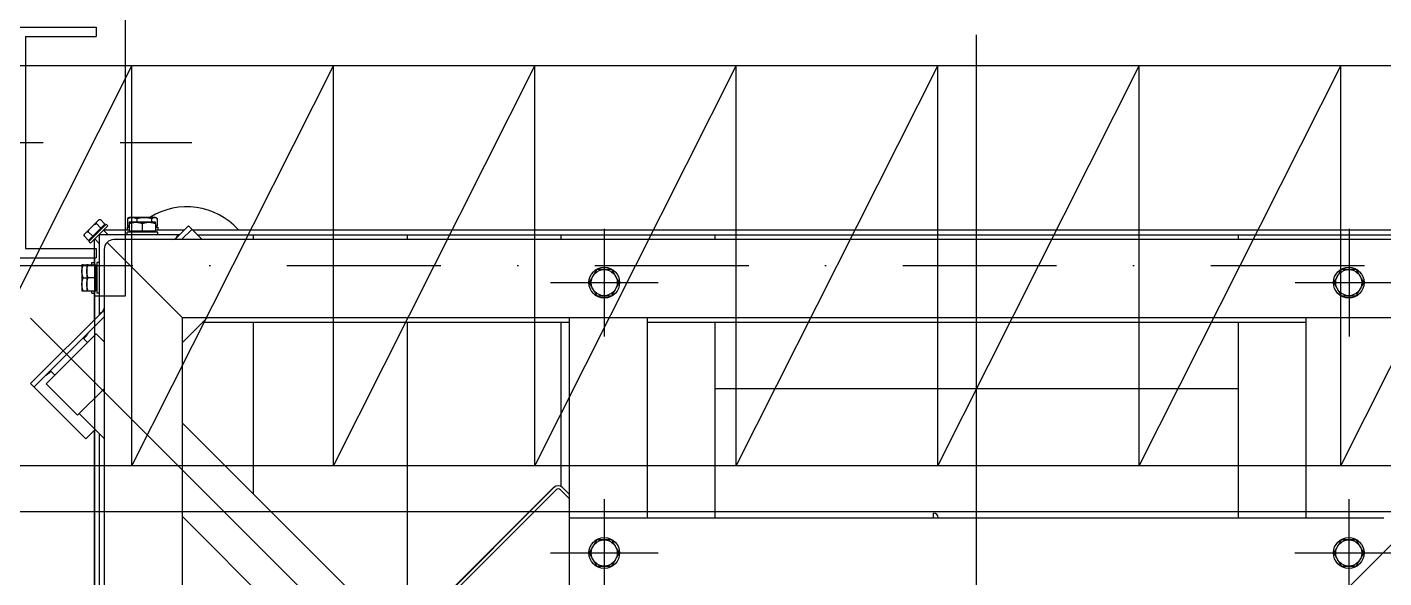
# Model space of a CAD drawing. Extents: x -24065 to -11187, y -102841 to -92978.
# Drawn here: x -14554 to -13673, y -99796 to -99437 of the extents above; entities that cross this region are included whole.
import ezdxf

# ---------------------------------------------------------------- set-up
doc = ezdxf.new("R2010")
doc.units = 0
doc.header["$LTSCALE"] = 200
doc.header["$MEASUREMENT"] = 0
doc.linetypes.add('CENTER', pattern=[2, 1.25, -0.25, 0.25, -0.25])
doc.linetypes.add('DASHDOT', pattern=[1, 0.5, -0.25, 0, -0.25])
for name, color, linetype in [('CENTRO', 1, 'DASHDOT'), ('DIM', 1, 'Continuous'), ('M3', 3, 'Continuous'), ('M4', 4, 'Continuous'), ('MC1', 8, 'CENTER')]:
    doc.layers.add(name, color=color, linetype=linetype)

# ---------------------------------------------------------------- blocks, each defined once
blk = doc.blocks.new('ghfgh')
at = {"layer": 'M3'}
for p, q in [((13206.06, -9882.58), (13206.06, -9887.62)), ((13207.27, -9881.82), (13206.63, -9882.19)), ((13224.27, -9881.82), (13207.27, -9881.82)), ((13212.17, -9882.58), (13212.17, -9885)), ((13221.88, -9885), (13221.88, -9882.58)), ((13224.27, -9881.82), (13224.9, -9882.19)), ((13225.47, -9882.58), (13225.47, -9887.62)), ((13187.72, -9883.25), (13177.93, -9893.04)), ((13180.58, -9891.2), (13180.57, -9891.22)), ((13180.57, -9891.22), (13183.49, -9894.13)), ((13183.5, -9894.12), (13180.58, -9891.2)), ((13191.45, -9886.17), (13180.84, -9896.78)), ((13192.23, -9886.24), (13180.91, -9897.55)), ((13193.36, -9887.37), (13182.04, -9898.69)), ((13185.89, -9885.9), (13185.87, -9885.91)), ((13185.87, -9885.91), (13188.79, -9888.83)), ((13188.8, -9888.82), (13185.89, -9885.9)), ((13187.72, -9883.25), (13188.53, -9883.25)), ((13188.53, -9883.25), (13191.45, -9886.17)), ((13191.45, -9886.17), (13188.53, -9883.25)), ((13190.6, -9887.87), (13190.17, -9887.44)), ((13193.42, -9893.1), (13190.53, -9890.2)), ((13190.81, -9889.92), (13207.27, -9889.92)), ((13193.36, -9887.37), (13192.23, -9886.24)), ((13205.77, -9888.22), (13207.27, -9888.22)), ((13205.77, -9888.22), (13205.77, -9889.92)), ((13225.77, -9891.4), (13205.77, -9891.4)), ((13205.77, -9893.1), (13205.77, -9891.4)), ((13207.27, -9887.62), (13206.06, -9887.62)), ((13224.27, -9885), (13207.27, -9885)), ((13207.27, -9885.76), (13207.27, -9890.8)), ((13224.27, -9890.8), (13207.27, -9890.8)), ((13208.07, -9891.4), (13208.07, -9890.8)), ((13215.77, -9890.8), (13215.77, -9885.76)), ((13223.47, -9891.4), (13223.47, -9890.8)), ((13224.27, -9885.76), (13224.27, -9890.8)), ((13225.47, -9887.62), (13224.27, -9887.62)), ((13224.27, -9888.22), (13225.77, -9888.22)), ((13224.27, -9889.92), (13243.13, -9889.92)), ((13225.77, -9888.22), (13225.77, -9889.92)), ((13225.77, -9893.1), (13225.77, -9891.4)), ((13236.78, -9896.27), (13245.68, -9887.37)), ((13241.27, -9896.27), (13247.93, -9889.62)), ((13254.58, -9896.27), (13245.68, -9887.37)), ((13248.23, -9889.92), (14200.56, -9889.92)), ((13177.93, -9893.04), (13177.93, -9893.86)), ((13180.84, -9896.78), (13177.93, -9893.86)), ((13180.84, -9896.78), (13177.93, -9893.86)), ((13182.04, -9898.69), (13180.91, -9897.55)), ((13182.54, -9895.93), (13182.11, -9895.5)), ((13184.59, -9912.6), (13184.59, -9896.14)), ((13187.77, -9898.75), (13184.87, -9895.86)), ((13187.77, -9893.1), (13187.77, -9945.29)), ((13239.96, -9893.1), (13187.77, -9893.1)), ((13192.8, -9898.13), (13241.74, -9947.07)), ((14318.24, -9896.27), (13197.29, -9896.27)), ((13238.57, -9893.22), (13238.57, -9893.1)), ((13251.41, -9893.1), (14198.37, -9893.1)), ((13287.77, -9893.1), (13287.77, -9896.27)), ((13387.77, -9893.1), (13387.77, -9896.27)), ((13487.77, -9893.1), (13487.77, -9896.27)), ((13587.77, -9893.1), (13587.77, -9896.27)), ((13927.77, -9893.1), (13927.77, -9896.27)), ((13190.94, -9902.62), (13190.94, -11023.57)), ((13176.49, -9912.6), (13176.49, -9929.6)), ((13177.25, -9912.6), (13179.67, -9912.6)), ((13179.67, -9912.6), (13179.67, -9929.6)), ((13180.43, -9912.6), (13185.47, -9912.6)), ((13182.89, -9912.6), (13182.89, -9911.1)), ((13182.89, -9911.1), (13184.59, -9911.1)), ((13185.47, -9912.6), (13185.47, -9929.6)), ((13186.07, -9913.4), (13185.47, -9913.4)), ((13186.07, -9911.1), (13186.07, -9931.1)), ((13187.77, -9911.1), (13186.07, -9911.1)), ((13177.25, -9921.1), (13179.67, -9921.1)), ((13185.47, -9921.1), (13180.43, -9921.1)), ((13177.25, -9929.6), (13179.67, -9929.6)), ((13180.43, -9929.6), (13185.47, -9929.6)), ((13182.89, -9931.1), (13182.89, -9929.6)), ((13182.89, -9931.1), (13184.59, -9931.1)), ((13184.59, -9948.46), (13184.59, -9929.6)), ((13186.07, -9928.8), (13185.47, -9928.8)), ((13187.77, -9931.1), (13186.07, -9931.1)), ((13143.15, -9989.9), (13190.94, -9942.11)), ((13187.77, -9943.9), (13187.89, -9943.9)), ((13145.4, -9992.15), (13190.94, -9946.6)), ((13241.74, -10979.12), (13241.74, -9947.07)), ((14273.79, -9947.07), (13241.74, -9947.07)), ((13257.82, -9947.07), (13241.74, -9963.15)), ((13493.07, -9950.25), (13254.65, -9950.25)), ((13287.77, -9950.25), (13287.77, -10061.69)), ((13387.77, -9950.25), (13387.77, -10152.59)), ((13487.77, -9950.25), (13487.77, -10056.85)), ((13493.07, -9947.07), (13493.07, -10979.12)), ((13543.87, -9947.07), (13543.87, -10077.3)), ((13971.66, -9950.25), (13543.87, -9950.25)), ((13587.77, -9950.25), (13587.77, -10077.3)), ((13927.77, -9950.25), (13927.77, -9993.1)), ((13971.66, -9947.07), (13971.66, -10077.3)), ((13185.7, -9957.5), (13153.18, -9990.03)), ((13180.05, -9963.16), (13177.22, -9960.33)), ((13190.94, -9962.74), (13185.7, -9957.5)), ((13158.83, -9984.37), (13156, -9981.54)), ((13179.07, -10025.82), (13143.15, -9989.9)), ((13173.68, -10010.53), (13153.18, -9990.03)), ((13190.94, -9993.27), (13173.68, -10010.53)), ((13587.77, -9993.1), (13927.77, -9993.1)), ((13927.77, -9993.1), (13927.77, -10077.3)), ((13190.94, -10025.67), (13174.74, -10009.47)), ((13185.08, -10019.81), (13179.07, -10025.82)), ((13184.59, -10996.6), (13184.59, -10020.3)), ((13187.77, -10022.5), (13187.77, -11033.1)), ((13446.98, -10220.9), (13241.74, -10015.66)), ((13482.25, -10058.11), (13383.22, -10157.14)), ((13383.42, -10157.34), (13483.16, -10057.6)), ((13493.07, -10061.86), (13488.81, -10057.6)), ((13384.83, -10158.75), (13484.57, -10059.01)), ((13493.07, -10064.69), (13487.4, -10059.01)), ((13416.57, -10251.3), (13241.74, -10076.47)), ((13729.77, -10077.3), (13729.77, -10074.12)), ((13729.77, -10074.12), (13729.89, -10074.12)), ((13493.07, -10077.3), (14022.46, -10077.3)), ((13732.94, -10077.17), (13732.94, -10077.3))]:
    blk.add_line(p, q, dxfattribs=at)
for centre, radius in [((13515.87, -9924.27), 10), ((13515.87, -9924.27), 8.5), ((13999.66, -9924.27), 10), ((13999.66, -9924.27), 8.5), ((13515.87, -10100.1), 10), ((13515.87, -10100.1), 8.5), ((13999.66, -10100.1), 10), ((13999.66, -10100.1), 8.5)]:
    blk.add_circle(centre, radius, dxfattribs=at)
for centre, radius, start, end in [((13244.59, -9919.92), 45, 41.81031, 122.14881), ((13197.29, -9902.62), 6.35, 90, 180), ((13235.52, -9893.22), 3.05, 270, 0), ((13187.89, -9940.85), 3.05, 270, 0), ((13485.79, -10061.64), 5, 112.31099, 135), ((13485.98, -10060.43), 4, 45, 135), ((13485.98, -10060.43), 2, 45, 135), ((13729.89, -10077.17), 3.05, 0, 90)]:
    blk.add_arc(centre, radius, start, end, dxfattribs=at)
for points, weights in [([(13206.06, -9882.58), (13207.7, -9881.82), (13209.12, -9881.82)], [1, 1.0379548493, 1]), ([(13206.63, -9882.19), (13206.36, -9882.35), (13206.06, -9882.58)], [1.01591922335, 1.01135923689, 1]), ([(13209.12, -9881.82), (13210.53, -9881.82), (13212.17, -9882.58)], [1, 1.0379548493, 1]), ([(13212.17, -9882.58), (13214.77, -9881.82), (13217.02, -9881.82)], [1, 1.0379548493, 1]), ([(13217.02, -9881.82), (13219.28, -9881.82), (13221.88, -9882.58)], [1, 1.0379548493, 1]), ([(13221.88, -9882.58), (13222.84, -9881.82), (13223.68, -9881.82)], [1, 1.0379548493, 1]), ([(13223.68, -9881.82), (13224.51, -9881.82), (13225.47, -9882.58)], [1, 1.0379548493, 1]), ([(13179.68, -9891.29), (13180.07, -9891.22), (13180.57, -9891.22)], [1, 1.00447465467, 1]), ([(13180.58, -9891.2), (13180.83, -9890.45), (13181.14, -9889.83)], [1, 1.00447465467, 1]), ([(13184.5, -9886.47), (13185.13, -9886.16), (13185.87, -9885.91)], [1, 1.00447465467, 1]), ([(13185.89, -9885.9), (13185.89, -9885.4), (13185.96, -9885.01)], [1, 1.00447465467, 1]), ([(13187.64, -9883.33), (13188.03, -9883.25), (13188.53, -9883.25)], [1, 1.00447465467, 1]), ([(13207.27, -9885), (13207.27, -9885), (13207.27, -9885.76)], [1, 1.0379548493, 1]), ([(13207.27, -9885.76), (13209.55, -9885), (13211.52, -9885)], [1, 1.0379548493, 1]), ([(13211.52, -9885), (13213.49, -9885), (13215.77, -9885.76)], [1, 1.0379548493, 1]), ([(13215.77, -9885.76), (13218.05, -9885), (13220.02, -9885)], [1, 1.0379548493, 1]), ([(13220.02, -9885), (13221.99, -9885), (13224.27, -9885.76)], [1, 1.0379548493, 1]), ([(13224.27, -9885.76), (13224.27, -9885), (13224.27, -9885)], [1, 1.03795484931, 1]), ([(13177.93, -9893.86), (13177.93, -9893.36), (13178, -9892.97)], [1, 1.00447465467, 1]), ([(13176.49, -9916.85), (13176.49, -9914.87), (13177.25, -9912.6)], [1, 1.0379548493, 1]), ([(13177.25, -9912.6), (13176.49, -9912.6), (13176.49, -9912.6)], [1, 1.0379548493, 1]), ([(13177.25, -9921.1), (13176.49, -9918.82), (13176.49, -9916.85)], [1, 1.0379548493, 1]), ([(13179.67, -9916.85), (13179.67, -9914.87), (13180.43, -9912.6)], [1, 1.0379548493, 1]), ([(13180.43, -9912.6), (13179.67, -9912.6), (13179.67, -9912.6)], [1, 1.03795484931, 1]), ([(13180.43, -9921.1), (13179.67, -9918.82), (13179.67, -9916.85)], [1, 1.0379548493, 1]), ([(13510.97, -9915.77), (13509.65, -9918.05), (13508.51, -9920.02)], [1, 1.0379548493, 1]), ([(13515.87, -9915.77), (13513.6, -9915.77), (13510.97, -9915.77)], [1, 1.03795484931, 1]), ([(13520.78, -9915.77), (13518.15, -9915.77), (13515.87, -9915.77)], [1, 1.03795484931, 1]), ([(13523.23, -9920.02), (13522.1, -9918.05), (13520.78, -9915.77)], [1, 1.0379548493, 1]), ([(13994.76, -9915.77), (13993.44, -9918.05), (13992.3, -9920.02)], [1, 1.0379548493, 1]), ([(13999.66, -9915.77), (13997.39, -9915.77), (13994.76, -9915.77)], [1, 1.03795484931, 1]), ([(14004.57, -9915.77), (14001.94, -9915.77), (13999.66, -9915.77)], [1, 1.03795484931, 1]), ([(14007.02, -9920.02), (14005.89, -9918.05), (14004.57, -9915.77)], [1, 1.0379548493, 1]), ([(13176.49, -9925.35), (13176.49, -9923.37), (13177.25, -9921.1)], [1, 1.0379548493, 1]), ([(13177.25, -9929.6), (13176.49, -9927.32), (13176.49, -9925.35)], [1, 1.0379548493, 1]), ([(13179.67, -9925.35), (13179.67, -9923.37), (13180.43, -9921.1)], [1, 1.0379548493, 1]), ([(13180.43, -9929.6), (13179.67, -9927.32), (13179.67, -9925.35)], [1, 1.0379548493, 1]), ([(13508.51, -9920.02), (13507.37, -9921.99), (13506.06, -9924.27)], [1, 1.0379548493, 1]), ([(13506.06, -9924.27), (13507.37, -9926.55), (13508.51, -9928.52)], [1, 1.0379548493, 1]), ([(13525.69, -9924.27), (13524.37, -9921.99), (13523.23, -9920.02)], [1, 1.0379548493, 1]), ([(13523.23, -9928.52), (13524.37, -9926.55), (13525.69, -9924.27)], [1, 1.0379548493, 1]), ([(13992.3, -9920.02), (13991.16, -9921.99), (13989.85, -9924.27)], [1, 1.0379548493, 1]), ([(13989.85, -9924.27), (13991.16, -9926.55), (13992.3, -9928.52)], [1, 1.0379548493, 1]), ([(14009.48, -9924.27), (14008.16, -9921.99), (14007.02, -9920.02)], [1, 1.0379548493, 1]), ([(14007.02, -9928.52), (14008.16, -9926.55), (14009.48, -9924.27)], [1, 1.0379548493, 1]), ([(13176.49, -9929.6), (13176.49, -9929.6), (13177.25, -9929.6)], [1, 1.03795484931, 1]), ([(13179.67, -9929.6), (13179.67, -9929.6), (13180.43, -9929.6)], [1, 1.0379548493, 1]), ([(13508.51, -9928.52), (13509.65, -9930.49), (13510.97, -9932.77)], [1, 1.0379548493, 1]), ([(13510.97, -9932.77), (13513.6, -9932.77), (13515.87, -9932.77)], [1, 1.0379548493, 1]), ([(13515.87, -9932.77), (13518.15, -9932.77), (13520.78, -9932.77)], [1, 1.0379548493, 1]), ([(13520.78, -9932.77), (13522.1, -9930.49), (13523.23, -9928.52)], [1, 1.0379548493, 1]), ([(13992.3, -9928.52), (13993.44, -9930.49), (13994.76, -9932.77)], [1, 1.0379548493, 1]), ([(13994.76, -9932.77), (13997.39, -9932.77), (13999.66, -9932.77)], [1, 1.0379548493, 1]), ([(13999.66, -9932.77), (14001.94, -9932.77), (14004.57, -9932.77)], [1, 1.0379548493, 1]), ([(14004.57, -9932.77), (14005.89, -9930.49), (14007.02, -9928.52)], [1, 1.0379548493, 1]), ([(13510.97, -10091.6), (13509.65, -10093.87), (13508.51, -10095.85)], [1, 1.0379548493, 1]), ([(13515.87, -10091.6), (13513.6, -10091.6), (13510.97, -10091.6)], [1, 1.03795484931, 1]), ([(13520.78, -10091.6), (13518.15, -10091.6), (13515.87, -10091.6)], [1, 1.03795484931, 1]), ([(13523.23, -10095.85), (13522.1, -10093.87), (13520.78, -10091.6)], [1, 1.0379548493, 1]), ([(13994.76, -10091.6), (13993.44, -10093.87), (13992.3, -10095.85)], [1, 1.0379548493, 1]), ([(13999.66, -10091.6), (13997.39, -10091.6), (13994.76, -10091.6)], [1, 1.03795484931, 1]), ([(14004.57, -10091.6), (14001.94, -10091.6), (13999.66, -10091.6)], [1, 1.03795484931, 1]), ([(14007.02, -10095.85), (14005.89, -10093.87), (14004.57, -10091.6)], [1, 1.0379548493, 1]), ([(13508.51, -10095.85), (13507.37, -10097.82), (13506.06, -10100.1)], [1, 1.0379548493, 1]), ([(13506.06, -10100.1), (13507.37, -10102.37), (13508.51, -10104.35)], [1, 1.0379548493, 1]), ([(13525.69, -10100.1), (13524.37, -10097.82), (13523.23, -10095.85)], [1, 1.0379548493, 1]), ([(13523.23, -10104.35), (13524.37, -10102.37), (13525.69, -10100.1)], [1, 1.0379548493, 1]), ([(13992.3, -10095.85), (13991.16, -10097.82), (13989.85, -10100.1)], [1, 1.0379548493, 1]), ([(13989.85, -10100.1), (13991.16, -10102.37), (13992.3, -10104.35)], [1, 1.0379548493, 1]), ([(14009.48, -10100.1), (14008.16, -10097.82), (14007.02, -10095.85)], [1, 1.0379548493, 1]), ([(14007.02, -10104.35), (14008.16, -10102.37), (14009.48, -10100.1)], [1, 1.0379548493, 1]), ([(13508.51, -10104.35), (13509.65, -10106.32), (13510.97, -10108.6)], [1, 1.0379548493, 1]), ([(13510.97, -10108.6), (13513.6, -10108.6), (13515.87, -10108.6)], [1, 1.0379548493, 1]), ([(13515.87, -10108.6), (13518.15, -10108.6), (13520.78, -10108.6)], [1, 1.0379548493, 1]), ([(13520.78, -10108.6), (13522.1, -10106.32), (13523.23, -10104.35)], [1, 1.0379548493, 1]), ([(13992.3, -10104.35), (13993.44, -10106.32), (13994.76, -10108.6)], [1, 1.0379548493, 1]), ([(13994.76, -10108.6), (13997.39, -10108.6), (13999.66, -10108.6)], [1, 1.0379548493, 1]), ([(13999.66, -10108.6), (14001.94, -10108.6), (14004.57, -10108.6)], [1, 1.0379548493, 1]), ([(14004.57, -10108.6), (14005.89, -10106.32), (14007.02, -10104.35)], [1, 1.0379548493, 1])]:
    blk.add_rational_spline(points, weights, degree=2, dxfattribs=at)
for points, knots in [([(13180.59, -9956.95), (13180.57, -9956.97), (13180.56, -9956.99), (13180.41, -9957.15), (13180.25, -9957.42), (13179.87, -9958.04), (13179.63, -9958.43), (13179.05, -9959.25), (13178.7, -9959.67), (13178.34, -9960.03), (13178.11, -9960.27), (13177.85, -9960.49), (13177.59, -9960.7)], [-0.4769061, -0.4769061, -0.4769061, -0.4769061, -0.4592722, -0.4592722, -0.3086197, -0.3086197, -0.1543099, -0.1543099, 0, 0, 0, 0.0984534, 0.0984534, 0.0984534, 0.0984534]), ([(13156.38, -9981.91), (13156.17, -9982.17), (13155.94, -9982.43), (13155.71, -9982.66), (13155.35, -9983.02), (13154.93, -9983.37), (13154.11, -9983.96), (13153.71, -9984.2), (13153.1, -9984.57), (13152.83, -9984.74), (13152.66, -9984.88), (13152.65, -9984.9), (13152.63, -9984.91)], [-0.098383, -0.098383, -0.098383, -0.098383, 0, 0, 0, 0.1543099, 0.1543099, 0.3086197, 0.3086197, 0.4592722, 0.4592722, 0.4769061, 0.4769061, 0.4769061, 0.4769061])]:
    blk.add_open_spline(points, degree=3, knots=knots, dxfattribs=at)
at = {"layer": 'MC1', "ltscale": 10}
blk.add_line((13757.77, -11163.1), (13757.77, -9763.1), dxfattribs=at)
at = {"layer": 'MC1', "ltscale": 5}
for p, q in [((13838.39, -10283.48), (14273.39, -9848.48)), ((13578.15, -10382.47), (13143.15, -9947.48))]:
    blk.add_line(p, q, dxfattribs=at)
at = {"layer": 'MC1', "ltscale": 2.5}
for p, q in [((13515.87, -9889.27), (13515.87, -9959.27)), ((13999.87, -9889.27), (13999.87, -9959.27)), ((13480.87, -9924.27), (13550.87, -9924.27)), ((13964.87, -9924.27), (14034.87, -9924.27)), ((13515.87, -10065.1), (13515.87, -10135.1)), ((13999.66, -10065.1), (13999.66, -10135.1)), ((13480.87, -10100.1), (13550.87, -10100.1)), ((13964.66, -10100.1), (14034.66, -10100.1))]:
    blk.add_line(p, q, dxfattribs=at)
blk = doc.blocks.new('fgfgd')
at = {"layer": 'CENTRO'}
blk.add_line((1351.06, -29207.01), (-1136.35, -29207.01), dxfattribs=at)
at = {"layer": 'DIM'}
for p, q in [((-865.3, -29337.01), (-734.4, -29077.01)), ((-734.4, -29077.01), (-734.4, -29337.01)), ((-734.4, -29337.01), (-603.49, -29077.01)), ((-603.49, -29077.01), (-603.49, -29337.01)), ((-603.49, -29337.01), (-472.59, -29077.01)), ((-472.59, -29077.01), (-472.59, -29337.01)), ((-472.59, -29337.01), (-341.69, -29077.01)), ((-341.69, -29077.01), (-341.69, -29337.01)), ((-341.69, -29337.01), (-210.79, -29077.01)), ((-210.79, -29077.01), (-210.79, -29337.01)), ((-210.79, -29337.01), (-79.88, -29077.01)), ((-79.88, -29077.01), (-79.88, -29337.01)), ((-79.88, -29337.01), (51.02, -29077.01)), ((51.02, -29077.01), (51.02, -29337.01)), ((51.02, -29337.01), (181.92, -29077.01))]:
    blk.add_line(p, q, dxfattribs=at)
at = {"layer": 'M3'}
for p, q in [((1143.8, -29047.01), (-996.2, -29047.01)), ((1143.8, -29077.01), (-996.2, -29077.01)), ((1143.8, -29337.01), (-996.2, -29337.01))]:
    blk.add_line(p, q, dxfattribs=at)
blk = doc.blocks.new('i100x150')
at = {"layer": 'M3'}
for p, q in [((11792.77, -21520.1), (11892.77, -21520.1)), ((11792.77, -21520.1), (11792.77, -21526.1)), ((11792.77, -21526.1), (11838.77, -21526.1)), ((11838.77, -21526.1), (11838.77, -21664.1)), ((11846.77, -21526.1), (11892.77, -21526.1)), ((11846.77, -21526.1), (11846.77, -21664.1)), ((11892.77, -21520.1), (11892.77, -21526.1)), ((11792.77, -21664.1), (11838.77, -21664.1)), ((11792.77, -21670.1), (11792.77, -21664.1)), ((11846.77, -21664.1), (11892.77, -21664.1)), ((11892.77, -21664.1), (11892.77, -21670.1)), ((11792.77, -21670.1), (11892.77, -21670.1))]:
    blk.add_line(p, q, dxfattribs=at)
blk = doc.blocks.new('baseg')
at = {"layer": 'M4'}
blk.add_line((-43715.16, -27276.26), (-43715.16, -28386.26), dxfattribs=at)
blk.add_lwpolyline([(-43835.16, -27151.26), (-43835.16, -27111.26), (-43695.16, -27111.26), (-43695.16, -27301.26), (-43715.16, -27301.26)], dxfattribs=at)
at = {"layer": 'MC1'}
blk.add_line((-45998.49, -27201.26), (-43651.82, -27201.26), dxfattribs=at)
at = {"layer": 'M4'}
blk.add_blockref('i100x150', (-55606.73, -5606.16), dxfattribs=at)
blk = doc.blocks.new('jk')
at = {"layer": 'DIM'}
blk.add_blockref('baseg', (-2869.91, 2237.32), dxfattribs=at)

msp = doc.modelspace()

# ---------------------------------------------------------------- block references
at = {"layer": 'DIM'}
for name, p in [('jk', (32074.54, -74548.41)), ('ghfgh', (-27695.12, -89679.25))]:
    msp.add_blockref(name, p, dxfattribs=at)
at = {"layer": 'DIM', "rotation": 180}
msp.add_blockref('fgfgd', (-14435.12, -128799.36), dxfattribs=at)

doc.saveas('drawing.dxf')
